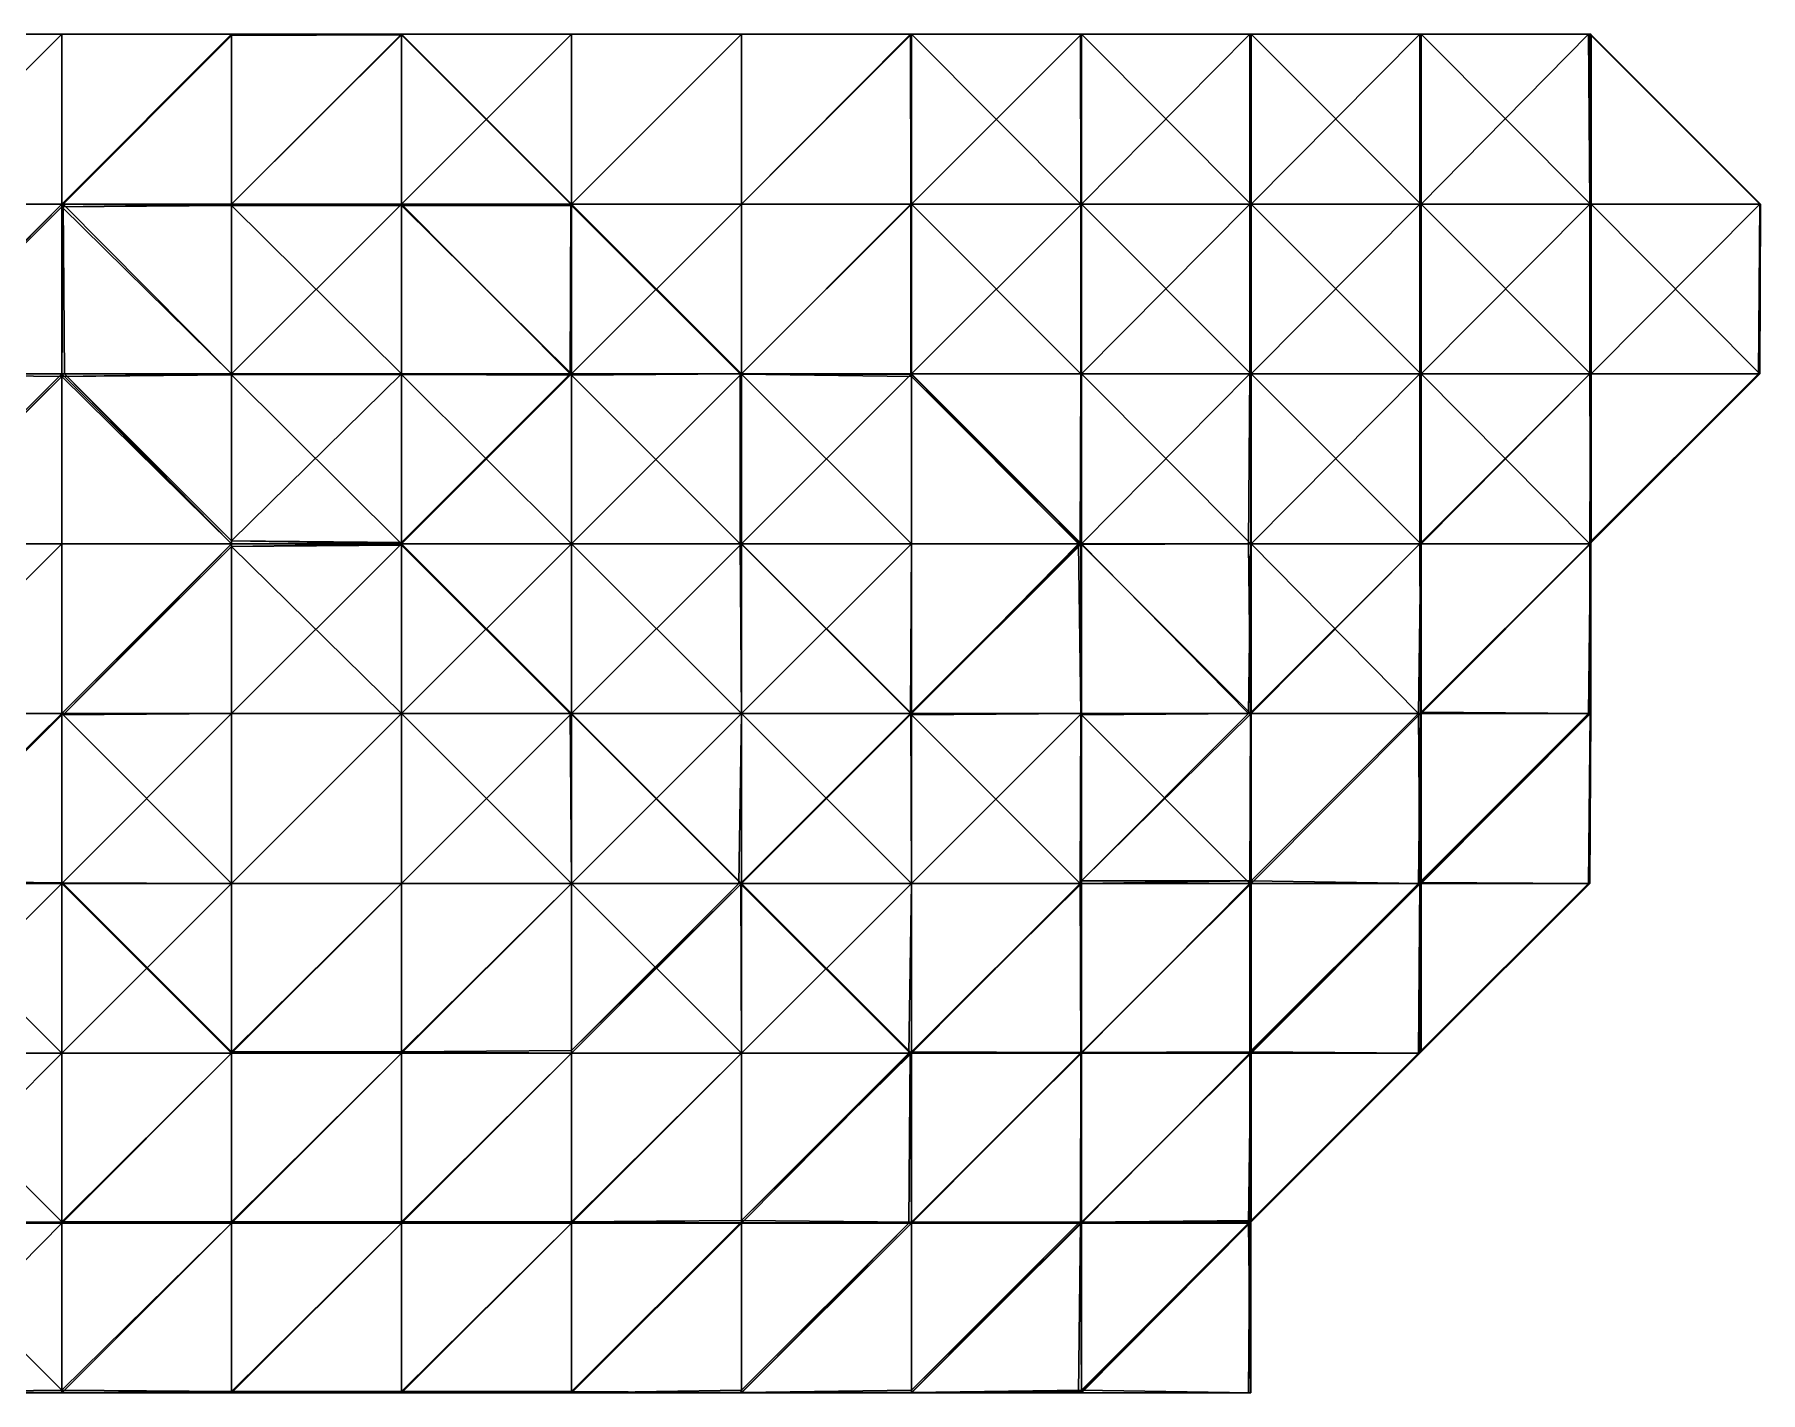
# Model space of a CAD drawing. Header units: metres. Extents: x 34 to 66, y 28 to 66.
# Drawn here: x 45.68 to 65.99, y 36.01 to 52 of the extents above; entities that cross this region are included whole.
import ezdxf

# ---------------------------------------------------------------- set-up
doc = ezdxf.new("R2010")
doc.units = ezdxf.units.M

msp = doc.modelspace()

# ---------------------------------------------------------------- linework, layer by layer
at = {"layer": 'vol.nrrd', "color": 0, "linetype": 'CONTINUOUS'}
for points in [[(46, 50, 34.007874), (46, 52, 34.007874), (44, 50, 34.015873)], [(46, 52, 34.007874), (44, 52, 34.032257), (44, 50, 34.015873)], [(46, 50, 63.99608), (44, 50, 63.994766), (46, 52, 63.99608)], [(46, 52, 63.99608), (44, 50, 63.994766), (44, 52, 63.99371)], [(48, 50, 34.005234), (48, 52, 34.007874), (46, 50, 34.007874)], [(48, 52, 34.007874), (46, 52, 34.007874), (46, 50, 34.007874)], [(48, 51.984127, 64), (46, 50, 63.99608), (48, 52, 63.99608)], [(48, 52, 63.99608), (46, 50, 63.99608), (46, 52, 63.99608)], [(50, 50, 34.00392), (50, 52, 34.007874), (48, 50, 34.005234)], [(50, 52, 34.007874), (48, 52, 34.007874), (48, 50, 34.005234)], [(48, 52, 63.99608), (50, 52, 63.99608), (50, 51.992126, 64)], [(48, 51.984127, 64), (48, 52, 63.99608), (50, 51.992126, 64)], [(52, 50, 34.007874), (52, 52, 34.007874), (50, 50, 34.00392)], [(52, 52, 34.007874), (50, 52, 34.007874), (50, 50, 34.00392)], [(51.992126, 50, 64), (50, 51.992126, 64), (50, 52, 63.99608)], [(51.992126, 50, 64), (50, 52, 63.99608), (52, 50, 63.99608)], [(52, 50, 63.99608), (50, 52, 63.99608), (52, 52, 63.99608)], [(54, 50, 34.007874), (54, 52, 34.010525), (52, 50, 34.007874)], [(54, 52, 34.010525), (52, 52, 34.007874), (52, 50, 34.007874)], [(54, 50, 63.99608), (52, 50, 63.99608), (54, 52, 63.995514)], [(54, 52, 63.995514), (52, 50, 63.99608), (52, 52, 63.99608)], [(55.989475, 52, 36), (54, 50, 34.007874), (55.992126, 50, 36)], [(54, 52, 34.010525), (54, 50, 34.007874), (55.989475, 52, 36)], [(56, 50, 63.992126), (54, 50, 63.99608), (56, 52, 63.989475)], [(56, 52, 63.989475), (54, 50, 63.99608), (54, 52, 63.995514)], [(56, 50, 36.00392), (56, 52, 36.004486), (55.989475, 52, 36)], [(55.992126, 50, 36), (56, 50, 36.00392), (55.989475, 52, 36)], [(58, 50, 36.015873), (58, 52, 36.015873), (56, 50, 36.00392)], [(58, 52, 36.015873), (56, 52, 36.004486), (56, 50, 36.00392)], [(57.992126, 50, 62), (56, 52, 63.989475), (57.989475, 52, 62)], [(56, 50, 63.992126), (56, 52, 63.989475), (57.992126, 50, 62)], [(57.989475, 52, 62), (58, 52, 61.994766), (57.992126, 50, 62)], [(58, 52, 61.994766), (58, 50, 61.994766), (57.992126, 50, 62)], [(59.984127, 52, 38), (58, 50, 36.015873), (59.984127, 50, 38)], [(58, 52, 36.015873), (58, 50, 36.015873), (59.984127, 52, 38)], [(59.994766, 50, 60), (58, 52, 61.994766), (59.994766, 52, 60)], [(58, 50, 61.994766), (58, 52, 61.994766), (59.994766, 50, 60)], [(60, 50, 38.015873), (60, 52, 38.015873), (59.984127, 52, 38)], [(59.984127, 50, 38), (60, 50, 38.015873), (59.984127, 52, 38)], [(60, 52, 59.994766), (60, 50, 59.994766), (59.994766, 50, 60)], [(59.994766, 52, 60), (60, 52, 59.994766), (59.994766, 50, 60)], [(61.984127, 52, 40), (60, 50, 38.015873), (61.984127, 50, 40)], [(60, 52, 38.015873), (60, 50, 38.015873), (61.984127, 52, 40)], [(61.994766, 50, 58), (60, 52, 59.994766), (61.994766, 52, 58)], [(60, 50, 59.994766), (60, 52, 59.994766), (61.994766, 50, 58)], [(62, 50, 40.015873), (62, 52, 40.032257), (61.984127, 52, 40)], [(61.984127, 50, 40), (62, 50, 40.015873), (61.984127, 52, 40)], [(62, 52, 57.989475), (62, 50, 57.992126), (61.994766, 50, 58)], [(61.994766, 52, 58), (62, 52, 57.989475), (61.994766, 50, 58)], [(63.967743, 52, 42), (62, 50, 40.015873), (63.984127, 50, 42)], [(62, 52, 40.032257), (62, 50, 40.015873), (63.967743, 52, 42)], [(63.992126, 50, 56), (62, 52, 57.989475), (63.989475, 52, 56)], [(62, 50, 57.992126), (62, 52, 57.989475), (63.992126, 50, 56)], [(63.984127, 50, 42), (63.994766, 50, 44), (63.967743, 52, 42)], [(63.994766, 50, 44), (63.99371, 52, 44), (63.967743, 52, 42)], [(63.992126, 50, 56), (63.989475, 52, 56), (63.995514, 52, 54)], [(63.99608, 50, 54), (63.992126, 50, 56), (63.995514, 52, 54)], [(63.994766, 50, 44), (63.99608, 50, 46), (63.99371, 52, 44)], [(63.99608, 50, 46), (63.99608, 52, 46), (63.99371, 52, 44)], [(63.99608, 50, 54), (63.995514, 52, 54), (63.99608, 52, 52)], [(64, 50, 46.015873), (64, 51.984127, 48), (63.99608, 52, 48)], [(64, 50, 46.015873), (63.99608, 52, 48), (63.99608, 50, 46)], [(63.99608, 50, 46), (63.99608, 52, 48), (63.99608, 52, 46)], [(64, 51.984127, 48), (64, 51.992126, 50), (63.99608, 52, 50)], [(63.99608, 52, 48), (64, 51.984127, 48), (63.99608, 52, 50)], [(64, 51.992126, 50), (63.99608, 50, 52), (63.99608, 52, 50)], [(63.99608, 52, 50), (63.99608, 50, 52), (63.99608, 52, 52)], [(63.99608, 50, 52), (63.99608, 50, 54), (63.99608, 52, 52)], [(48, 51.984127, 64), (46.015873, 50, 64), (46, 50, 63.99608)], [(46.015873, 50, 64), (48, 51.984127, 64), (48, 50, 65.98412)], [(50, 51.992126, 64), (48, 50, 65.98412), (48, 51.984127, 64)], [(50, 50, 65.99213), (48, 50, 65.98412), (50, 51.992126, 64)], [(51.992126, 50, 64), (50, 50, 65.99213), (50, 51.992126, 64)], [(64, 51.992126, 50), (64, 50, 51.992126), (63.99608, 50, 52)], [(64, 51.992126, 50), (64, 51.984127, 48), (65.99213, 50, 50)], [(65.99213, 50, 50), (64, 50, 51.992126), (64, 51.992126, 50)], [(65.98412, 50, 48), (64, 51.984127, 48), (64, 50, 46.015873)], [(65.99213, 50, 50), (64, 51.984127, 48), (65.98412, 50, 48)], [(44.032257, 48, 34), (46, 50, 34.007874), (44, 48, 34.015873)], [(44, 48, 34.015873), (46, 50, 34.007874), (44, 50, 34.015873)], [(46, 48, 63.99608), (44, 48, 63.994766), (46, 50, 63.99608)], [(46, 50, 63.99608), (44, 48, 63.994766), (44, 50, 63.994766)], [(44.032257, 48, 34), (46, 49.967743, 34), (46, 50, 34.007874)], [(46, 48, 32.032257), (46, 49.967743, 34), (44.032257, 48, 34)], [(46, 49.967743, 34), (48, 49.984127, 34), (48, 50, 34.005234)], [(46, 50, 34.007874), (46, 49.967743, 34), (48, 50, 34.005234)], [(46.015873, 50, 64), (46.032257, 48, 64), (46, 48, 63.99608)], [(46, 50, 63.99608), (46.015873, 50, 64), (46, 48, 63.99608)], [(48, 49.984127, 34), (46, 49.967743, 34), (48, 48, 32.015873)], [(48, 48, 32.015873), (46, 49.967743, 34), (46, 48, 32.032257)], [(48, 48, 65.96774), (46.015873, 50, 64), (48, 50, 65.98412)], [(46.032257, 48, 64), (46.015873, 50, 64), (48, 48, 65.96774)], [(48, 49.984127, 34), (50, 49.984127, 34), (50, 50, 34.00392)], [(48, 50, 34.005234), (48, 49.984127, 34), (50, 50, 34.00392)], [(50, 48, 65.98412), (48, 48, 65.96774), (50, 50, 65.99213)], [(50, 50, 65.99213), (48, 48, 65.96774), (48, 50, 65.98412)], [(50, 48, 32.015873), (48, 49.984127, 34), (48, 48, 32.015873)], [(50, 49.984127, 34), (48, 49.984127, 34), (50, 48, 32.015873)], [(50, 49.984127, 34), (52, 49.984127, 34), (52, 50, 34.007874)], [(50, 50, 34.00392), (50, 49.984127, 34), (52, 50, 34.007874)], [(51.984127, 48, 64), (50, 50, 65.99213), (51.992126, 50, 64)], [(50, 48, 65.98412), (50, 50, 65.99213), (51.984127, 48, 64)], [(52, 48, 32.015873), (50, 49.984127, 34), (50, 48, 32.015873)], [(52, 49.984127, 34), (50, 49.984127, 34), (52, 48, 32.015873)], [(52, 50, 63.99608), (52, 48, 63.99608), (51.984127, 48, 64)], [(51.992126, 50, 64), (52, 50, 63.99608), (51.984127, 48, 64)], [(52, 49.984127, 34), (54, 48, 34.00629), (52, 50, 34.007874)], [(52, 50, 34.007874), (54, 48, 34.00629), (54, 50, 34.007874)], [(54, 48, 63.99608), (52, 48, 63.99608), (54, 50, 63.99608)], [(54, 50, 63.99608), (52, 48, 63.99608), (52, 50, 63.99608)], [(53.984127, 48, 34), (52, 49.984127, 34), (52, 48, 32.015873)], [(52, 49.984127, 34), (53.984127, 48, 34), (54, 48, 34.00629)], [(55.992126, 50, 36), (54, 48, 34.00629), (55.99371, 48, 36)], [(54, 50, 34.007874), (54, 48, 34.00629), (55.992126, 50, 36)], [(56, 48, 63.992126), (54, 48, 63.99608), (56, 50, 63.992126)], [(56, 50, 63.992126), (54, 48, 63.99608), (54, 50, 63.99608)], [(56, 48, 36.00392), (56, 50, 36.00392), (55.992126, 50, 36)], [(55.99371, 48, 36), (56, 48, 36.00392), (55.992126, 50, 36)], [(58, 48, 36.015873), (58, 50, 36.015873), (56, 48, 36.00392)], [(58, 50, 36.015873), (56, 50, 36.00392), (56, 48, 36.00392)], [(57.992126, 48, 62), (56, 50, 63.992126), (57.992126, 50, 62)], [(56, 48, 63.992126), (56, 50, 63.992126), (57.992126, 48, 62)], [(58, 50, 61.994766), (58, 48, 61.994766), (57.992126, 48, 62)], [(57.992126, 50, 62), (58, 50, 61.994766), (57.992126, 48, 62)], [(59.984127, 50, 38), (58, 48, 36.015873), (59.984127, 48, 38)], [(58, 50, 36.015873), (58, 48, 36.015873), (59.984127, 50, 38)], [(59.994766, 48, 60), (58, 50, 61.994766), (59.994766, 50, 60)], [(58, 48, 61.994766), (58, 50, 61.994766), (59.994766, 48, 60)], [(60, 48, 38.015873), (60, 50, 38.015873), (59.984127, 50, 38)], [(59.984127, 48, 38), (60, 48, 38.015873), (59.984127, 50, 38)], [(60, 50, 59.994766), (60, 48, 59.994766), (59.994766, 48, 60)], [(59.994766, 50, 60), (60, 50, 59.994766), (59.994766, 48, 60)], [(61.984127, 50, 40), (60, 48, 38.015873), (61.984127, 48, 40)], [(60, 50, 38.015873), (60, 48, 38.015873), (61.984127, 50, 40)], [(61.994766, 48, 58), (60, 50, 59.994766), (61.994766, 50, 58)], [(60, 48, 59.994766), (60, 50, 59.994766), (61.994766, 48, 58)], [(62, 48, 40.015873), (62, 50, 40.015873), (61.984127, 50, 40)], [(61.984127, 48, 40), (62, 48, 40.015873), (61.984127, 50, 40)], [(62, 50, 57.992126), (62, 48, 57.992126), (61.994766, 48, 58)], [(61.994766, 50, 58), (62, 50, 57.992126), (61.994766, 48, 58)], [(63.984127, 50, 42), (62, 48, 40.015873), (63.984127, 48, 42)], [(62, 50, 40.015873), (62, 48, 40.015873), (63.984127, 50, 42)], [(63.992126, 48, 56), (62, 50, 57.992126), (63.992126, 50, 56)], [(62, 48, 57.992126), (62, 50, 57.992126), (63.992126, 48, 56)], [(63.984127, 48, 42), (63.994766, 48, 44), (63.984127, 50, 42)], [(63.994766, 48, 44), (63.994766, 50, 44), (63.984127, 50, 42)], [(63.99608, 48, 54), (63.992126, 48, 56), (63.99608, 50, 54)], [(63.992126, 48, 56), (63.992126, 50, 56), (63.99608, 50, 54)], [(63.994766, 48, 44), (63.99608, 48, 46), (63.994766, 50, 44)], [(63.99608, 48, 46), (63.99608, 50, 46), (63.994766, 50, 44)], [(64, 48, 46.032257), (64, 50, 46.015873), (63.99608, 50, 46)], [(63.99608, 48, 46), (64, 48, 46.032257), (63.99608, 50, 46)], [(64, 50, 51.992126), (64, 48, 51.984127), (63.99608, 48, 52)], [(63.99608, 50, 52), (64, 50, 51.992126), (63.99608, 48, 52)], [(63.99608, 48, 52), (63.99608, 48, 54), (63.99608, 50, 52)], [(63.99608, 48, 54), (63.99608, 50, 54), (63.99608, 50, 52)], [(65.98412, 50, 48), (64, 48, 46.032257), (65.96774, 48, 48)], [(64, 50, 46.015873), (64, 48, 46.032257), (65.98412, 50, 48)], [(65.98412, 48, 50), (64, 50, 51.992126), (65.99213, 50, 50)], [(64, 48, 51.984127), (64, 50, 51.992126), (65.98412, 48, 50)], [(65.96774, 48, 48), (65.98412, 48, 50), (65.98412, 50, 48)], [(65.98412, 48, 50), (65.99213, 50, 50), (65.98412, 50, 48)], [(46, 48, 32.032257), (44.032257, 48, 34), (44, 47.992126, 34)], [(46, 47.967743, 32), (46, 48, 32.032257), (44, 47.992126, 34)], [(46, 46, 63.995514), (44, 46, 63.992126), (46, 48, 63.99608)], [(46, 48, 63.99608), (44, 46, 63.992126), (44, 48, 63.994766)], [(46, 47.967743, 32), (44, 47.992126, 34), (44, 46, 32.007874)], [(46, 47.967743, 32), (44, 46, 32.007874), (44.032257, 46, 32)], [(46, 46, 30.032259), (46, 47.967743, 32), (44.032257, 46, 32)], [(46, 47.967743, 32), (48, 47.989475, 32), (48, 48, 32.015873)], [(46, 48, 32.032257), (46, 47.967743, 32), (48, 48, 32.015873)], [(46.032257, 48, 64), (48, 46, 63.99608), (46, 48, 63.99608)], [(46, 48, 63.99608), (48, 46, 63.99608), (46, 46, 63.995514)], [(48, 47.989475, 32), (46, 47.967743, 32), (48, 46, 30.010527)], [(48, 46, 30.010527), (46, 47.967743, 32), (46, 46, 30.032259)], [(46.032257, 48, 64), (48, 46.032257, 64), (48, 46, 63.99608)], [(48, 46.032257, 64), (46.032257, 48, 64), (48, 48, 65.96774)], [(48, 47.989475, 32), (50, 47.992126, 32), (50, 48, 32.015873)], [(48, 48, 32.015873), (48, 47.989475, 32), (50, 48, 32.015873)], [(48, 46.032257, 64), (50, 48, 65.98412), (50, 46.015873, 64)], [(48, 48, 65.96774), (50, 48, 65.98412), (48, 46.032257, 64)], [(50, 47.992126, 32), (48, 47.989475, 32), (50, 46, 30.007874)], [(50, 46, 30.007874), (48, 47.989475, 32), (48, 46, 30.010527)], [(50, 47.992126, 32), (52, 47.984127, 32), (52, 48, 32.015873)], [(50, 48, 32.015873), (50, 47.992126, 32), (52, 48, 32.015873)], [(50, 46.015873, 64), (51.984127, 48, 64), (52, 48, 63.99608)], [(50, 46.015873, 64), (52, 48, 63.99608), (50, 46, 63.99608)], [(50, 46, 63.99608), (52, 48, 63.99608), (52, 46, 63.99608)], [(50, 46.015873, 64), (50, 48, 65.98412), (51.984127, 48, 64)], [(52, 46, 30.015873), (50, 47.992126, 32), (50, 46, 30.007874)], [(52, 47.984127, 32), (50, 47.992126, 32), (52, 46, 30.015873)], [(52, 47.984127, 32), (53.984127, 48, 34), (52, 48, 32.015873)], [(53.984127, 46, 32), (53.984127, 48, 34), (52, 47.984127, 32)], [(54, 46, 63.99371), (52, 46, 63.99608), (54, 48, 63.99608)], [(54, 48, 63.99608), (52, 46, 63.99608), (52, 48, 63.99608)], [(53.984127, 46, 32), (52, 47.984127, 32), (52, 46, 30.015873)], [(53.984127, 46, 32), (54, 47.994766, 34), (53.984127, 48, 34)], [(54, 47.994766, 34), (54, 48, 34.00629), (53.984127, 48, 34)], [(53.984127, 46, 32), (54, 46, 32.005234), (54, 47.994766, 34)], [(55.99371, 48, 36), (54, 48, 34.00629), (54, 47.994766, 34)], [(55.99371, 48, 36), (54, 47.994766, 34), (56, 47.992126, 36)], [(56, 46, 63.984127), (54, 46, 63.99371), (56, 48, 63.992126)], [(56, 48, 63.992126), (54, 46, 63.99371), (54, 48, 63.99608)], [(56, 46, 32.032257), (54, 47.994766, 34), (54, 46, 32.005234)], [(56, 47.967743, 34), (54, 47.994766, 34), (56, 46, 32.032257)], [(56, 47.992126, 36), (54, 47.994766, 34), (56, 47.967743, 34)], [(56, 47.992126, 36), (56, 48, 36.00392), (55.99371, 48, 36)], [(56, 47.992126, 36), (58, 46, 36.032257), (56, 48, 36.00392)], [(56, 48, 36.00392), (58, 46, 36.032257), (58, 48, 36.015873)], [(57.984127, 46, 62), (56, 48, 63.992126), (57.992126, 48, 62)], [(56, 46, 63.984127), (56, 48, 63.992126), (57.984127, 46, 62)], [(56, 47.992126, 36), (56, 47.967743, 34), (57.992126, 46, 36)], [(56, 47.992126, 36), (57.992126, 46, 36), (58, 46, 36.032257)], [(57.967743, 46, 34), (56, 47.967743, 34), (56, 46, 32.032257)], [(57.992126, 46, 36), (56, 47.967743, 34), (57.967743, 46, 34)], [(58, 48, 61.994766), (58, 46, 61.99371), (57.984127, 46, 62)], [(57.992126, 48, 62), (58, 48, 61.994766), (57.984127, 46, 62)], [(59.984127, 48, 38), (58, 46, 36.032257), (59.967743, 46, 38)], [(58, 48, 36.015873), (58, 46, 36.032257), (59.984127, 48, 38)], [(59.99371, 46, 60), (58, 48, 61.994766), (59.994766, 48, 60)], [(58, 46, 61.99371), (58, 48, 61.994766), (59.99371, 46, 60)], [(59.967743, 46, 38), (60, 46, 38.015873), (59.984127, 48, 38)], [(60, 46, 38.015873), (60, 48, 38.015873), (59.984127, 48, 38)], [(60, 48, 59.994766), (60, 46, 59.99371), (59.99371, 46, 60)], [(59.994766, 48, 60), (60, 48, 59.994766), (59.99371, 46, 60)], [(61.984127, 48, 40), (60, 46, 38.015873), (61.984127, 46, 40)], [(60, 48, 38.015873), (60, 46, 38.015873), (61.984127, 48, 40)], [(61.99371, 46, 58), (60, 48, 59.994766), (61.994766, 48, 58)], [(60, 46, 59.99371), (60, 48, 59.994766), (61.99371, 46, 58)], [(62, 46.015873, 42), (62, 48, 40.015873), (61.984127, 48, 40)], [(62, 46.015873, 42), (61.984127, 48, 40), (61.995514, 46, 42)], [(61.995514, 46, 42), (61.984127, 48, 40), (61.984127, 46, 40)], [(62, 48, 57.992126), (62, 46, 57.984127), (61.99371, 46, 58)], [(61.994766, 48, 58), (62, 48, 57.992126), (61.99371, 46, 58)], [(62, 46.015873, 42), (63.984127, 48, 42), (62, 48, 40.015873)], [(62, 46, 42.007874), (63.984127, 48, 42), (62, 46.015873, 42)], [(62, 46, 42.007874), (63.992126, 46, 44), (63.984127, 48, 42)], [(63.984127, 46, 56), (62, 48, 57.992126), (63.992126, 48, 56)], [(62, 46, 57.984127), (62, 48, 57.992126), (63.984127, 46, 56)], [(63.992126, 46, 44), (63.994766, 48, 44), (63.984127, 48, 42)], [(63.99371, 46, 54), (63.984127, 46, 56), (63.99608, 48, 54)], [(63.984127, 46, 56), (63.992126, 48, 56), (63.99608, 48, 54)], [(63.992126, 46, 44), (63.995514, 46, 46), (63.994766, 48, 44)], [(63.99608, 46, 52), (63.99371, 46, 54), (63.99608, 48, 52)], [(63.99371, 46, 54), (63.99608, 48, 54), (63.99608, 48, 52)], [(63.995514, 46, 46), (63.99608, 48, 46), (63.994766, 48, 44)], [(63.99608, 46, 48), (63.99608, 48, 46), (63.995514, 46, 46)], [(64, 46.032257, 48), (64, 48, 46.032257), (63.99608, 48, 46)], [(64, 46.032257, 48), (63.99608, 48, 46), (63.99608, 46, 48)], [(64, 48, 51.984127), (64, 46.015873, 50), (63.99608, 46, 50)], [(64, 48, 51.984127), (63.99608, 46, 50), (63.99608, 48, 52)], [(63.99608, 48, 52), (63.99608, 46, 50), (63.99608, 46, 52)], [(64, 46.032257, 48), (65.96774, 48, 48), (64, 48, 46.032257)], [(64, 46.015873, 50), (65.96774, 48, 48), (64, 46.032257, 48)], [(65.98412, 48, 50), (65.96774, 48, 48), (64, 46.015873, 50)], [(64, 46.015873, 50), (64, 48, 51.984127), (65.98412, 48, 50)], [(44, 45.984127, 32), (46, 46, 30.032259), (44.032257, 46, 32)], [(44, 45.984127, 32), (44, 44, 30.015873), (46, 46, 30.032259)], [(44, 44, 30.015873), (46, 44, 30.004484), (46, 46, 30.032259)], [(46, 44, 63.992126), (44, 44, 63.967743), (46, 46, 63.995514)], [(46, 46, 63.995514), (44, 44, 63.967743), (44, 46, 63.992126)], [(46.032257, 44, 30), (48, 46, 30.010527), (46, 44, 30.004484)], [(46, 44, 30.004484), (48, 46, 30.010527), (46, 46, 30.032259)], [(48, 44, 63.994766), (46, 44, 63.992126), (48, 46, 63.99608)], [(48, 46, 63.99608), (46, 44, 63.992126), (46, 46, 63.995514)], [(46.032257, 44, 30), (48, 45.967743, 30), (48, 46, 30.010527)], [(48, 44, 28.032259), (48, 45.967743, 30), (46.032257, 44, 30)], [(50, 46, 63.99608), (48, 46, 63.99608), (48, 46.032257, 64)], [(50, 46.015873, 64), (50, 46, 63.99608), (48, 46.032257, 64)], [(48, 45.967743, 30), (50, 45.984127, 30), (50, 46, 30.007874)], [(48, 46, 30.010527), (48, 45.967743, 30), (50, 46, 30.007874)], [(50, 44, 63.994766), (48, 44, 63.994766), (50, 46, 63.99608)], [(50, 46, 63.99608), (48, 44, 63.994766), (48, 46, 63.99608)], [(50, 45.984127, 30), (48, 45.967743, 30), (50, 44, 28.015873)], [(50, 44, 28.015873), (48, 45.967743, 30), (48, 44, 28.032259)], [(50, 45.984127, 30), (52, 44, 30.003922), (50, 46, 30.007874)], [(50, 46, 30.007874), (52, 44, 30.003922), (52, 46, 30.015873)], [(52, 44, 63.99371), (50, 44, 63.994766), (52, 46, 63.99608)], [(52, 46, 63.99608), (50, 44, 63.994766), (50, 46, 63.99608)], [(51.984127, 44, 30), (50, 45.984127, 30), (50, 44, 28.015873)], [(50, 45.984127, 30), (51.984127, 44, 30), (52, 44, 30.003922)], [(53.984127, 46, 32), (52, 46, 30.015873), (54, 44, 30.006289)], [(52, 46, 30.015873), (52, 44, 30.003922), (54, 44, 30.006289)], [(54, 44, 63.989475), (52, 44, 63.99371), (54, 46, 63.99371)], [(54, 46, 63.99371), (52, 44, 63.99371), (52, 46, 63.99608)], [(53.984127, 46, 32), (54, 44, 30.006289), (54, 45.99371, 32)], [(54, 45.99371, 32), (54, 46, 32.005234), (53.984127, 46, 32)], [(54, 45.99371, 32), (56, 44, 32.005234), (54, 46, 32.005234)], [(54, 46, 32.005234), (56, 44, 32.005234), (56, 46, 32.032257)], [(55.989475, 44, 62), (54, 44, 63.989475), (56, 46, 63.984127)], [(54, 44, 63.989475), (54, 46, 63.99371), (56, 46, 63.984127)], [(55.99371, 44, 32), (54, 45.99371, 32), (54, 44, 30.006289)], [(54, 45.99371, 32), (55.99371, 44, 32), (56, 44, 32.005234)], [(55.989475, 44, 62), (56, 46, 63.984127), (56, 44.015873, 62)], [(57.967743, 46, 34), (56, 44, 32.005234), (57.994766, 44, 34)], [(56, 46, 32.032257), (56, 44, 32.005234), (57.967743, 46, 34)], [(56, 44.015873, 62), (57.984127, 46, 62), (58, 46, 61.99371)], [(56, 44.015873, 62), (58, 46, 61.99371), (56, 44, 61.995514)], [(56, 44, 61.995514), (58, 46, 61.99371), (58, 44, 61.967743)], [(56, 44.015873, 62), (56, 46, 63.984127), (57.984127, 46, 62)], [(57.994766, 44, 34), (57.992126, 46, 36), (57.967743, 46, 34)], [(58, 44, 34.010525), (58, 45.989475, 36), (57.992126, 46, 36)], [(58, 44, 34.010525), (57.992126, 46, 36), (57.994766, 44, 34)], [(58, 45.989475, 36), (58, 46, 36.032257), (57.992126, 46, 36)], [(58, 45.989475, 36), (59.967743, 46, 38), (58, 46, 36.032257)], [(58, 45.989475, 36), (59.989475, 44, 36), (59.967743, 46, 38)], [(59.967743, 44, 60), (58, 46, 61.99371), (59.99371, 46, 60)], [(58, 44, 61.967743), (58, 46, 61.99371), (59.967743, 44, 60)], [(59.989475, 44, 36), (58, 45.989475, 36), (58, 44, 34.010525)], [(59.989475, 44, 36), (59.99371, 44, 38), (59.967743, 46, 38)], [(60, 44.015873, 40), (60, 46, 38.015873), (59.967743, 46, 38)], [(60, 44.015873, 40), (59.967743, 46, 38), (59.995514, 44, 40)], [(59.995514, 44, 40), (59.967743, 46, 38), (59.99371, 44, 38)], [(60, 46, 59.99371), (60, 44, 59.967743), (59.967743, 44, 60)], [(59.99371, 46, 60), (60, 46, 59.99371), (59.967743, 44, 60)], [(60, 44.015873, 40), (61.984127, 46, 40), (60, 46, 38.015873)], [(60, 44, 40.007874), (61.984127, 46, 40), (60, 44.015873, 40)], [(60, 44, 40.007874), (61.992126, 44, 42), (61.984127, 46, 40)], [(61.967743, 44, 58), (60, 46, 59.99371), (61.99371, 46, 58)], [(60, 44, 59.967743), (60, 46, 59.99371), (61.967743, 44, 58)], [(61.99371, 46, 58), (61.995514, 44, 56), (61.967743, 44, 58)], [(61.992126, 44, 42), (61.995514, 46, 42), (61.984127, 46, 40)], [(61.992126, 44, 42), (62, 44, 42.032257), (61.995514, 46, 42)], [(62, 46, 57.984127), (61.995514, 44, 56), (61.99371, 46, 58)], [(61.995514, 46, 42), (62, 46, 42.007874), (62, 46.015873, 42)], [(62, 44, 42.032257), (62, 46, 42.007874), (61.995514, 46, 42)], [(62, 46, 57.984127), (62, 44.015873, 56), (61.995514, 44, 56)], [(63.992126, 46, 44), (62, 44, 42.032257), (63.967743, 44, 44)], [(62, 46, 42.007874), (62, 44, 42.032257), (63.992126, 46, 44)], [(62, 44.015873, 56), (63.984127, 46, 56), (63.989475, 44, 54)], [(62, 44.015873, 56), (62, 46, 57.984127), (63.984127, 46, 56)], [(63.967743, 44, 44), (63.992126, 44, 46), (63.992126, 46, 44)], [(63.984127, 46, 56), (63.99371, 46, 54), (63.989475, 44, 54)], [(63.99371, 44, 52), (63.989475, 44, 54), (63.99608, 46, 52)], [(63.989475, 44, 54), (63.99371, 46, 54), (63.99608, 46, 52)], [(63.992126, 44, 46), (63.995514, 46, 46), (63.992126, 46, 44)], [(63.992126, 44, 46), (63.994766, 44, 48), (63.995514, 46, 46)], [(63.994766, 44, 50), (63.99371, 44, 52), (63.99608, 46, 50)], [(63.99371, 44, 52), (63.99608, 46, 52), (63.99608, 46, 50)], [(63.994766, 44, 48), (63.99608, 46, 48), (63.995514, 46, 46)], [(63.994766, 44, 48), (63.994766, 44, 50), (63.99608, 46, 48)], [(63.994766, 44, 50), (63.99608, 46, 50), (63.99608, 46, 48)], [(64, 46.032257, 48), (63.99608, 46, 48), (64, 46.015873, 50)], [(63.99608, 46, 48), (63.99608, 46, 50), (64, 46.015873, 50)], [(44.015873, 42, 30), (46, 44, 30.004484), (44, 42, 30.005236)], [(44, 42, 30.005236), (46, 44, 30.004484), (44, 44, 30.015873)], [(44, 42.032257, 62), (46, 44, 63.992126), (46, 42.007874, 62)], [(44, 44, 63.967743), (46, 44, 63.992126), (44, 42.032257, 62)], [(44.015873, 42, 30), (46, 43.984127, 30), (46, 44, 30.004484)], [(46, 42, 28.015873), (46, 43.984127, 30), (44.015873, 42, 30)], [(46, 43.984127, 30), (48, 44, 28.032259), (46.032257, 44, 30)], [(46, 43.984127, 30), (46, 42, 28.015873), (48, 44, 28.032259)], [(46, 42, 28.015873), (48, 42, 28.007874), (48, 44, 28.032259)], [(46, 43.984127, 30), (46.032257, 44, 30), (46, 44, 30.004484)], [(46, 42.007874, 62), (46, 44, 63.992126), (48, 42, 63.984127)], [(46, 44, 63.992126), (48, 44, 63.994766), (48, 42, 63.984127)], [(50, 42, 28.007874), (50, 44, 28.015873), (48, 42, 28.007874)], [(50, 44, 28.015873), (48, 44, 28.032259), (48, 42, 28.007874)], [(50, 42, 63.984127), (48, 42, 63.984127), (50, 44, 63.994766)], [(50, 44, 63.994766), (48, 42, 63.984127), (48, 44, 63.994766)], [(51.984127, 44, 30), (50, 44, 28.015873), (52, 42, 28.007874)], [(50, 44, 28.015873), (50, 42, 28.007874), (52, 42, 28.007874)], [(52, 42, 63.967743), (50, 42, 63.984127), (52, 44, 63.99371)], [(52, 44, 63.99371), (50, 42, 63.984127), (50, 44, 63.994766)], [(51.984127, 44, 30), (52, 42, 28.007874), (52, 43.992126, 30)], [(52, 43.992126, 30), (52, 44, 30.003922), (51.984127, 44, 30)], [(52, 43.992126, 30), (54, 42, 30.003922), (52, 44, 30.003922)], [(52, 44, 30.003922), (54, 42, 30.003922), (54, 44, 30.006289)], [(53.967743, 42, 62), (52, 42, 63.967743), (54, 44, 63.989475)], [(52, 42, 63.967743), (52, 44, 63.99371), (54, 44, 63.989475)], [(53.992126, 42, 30), (52, 43.992126, 30), (52, 42, 28.007874)], [(52, 43.992126, 30), (53.992126, 42, 30), (54, 42, 30.003922)], [(53.967743, 42, 62), (54, 44, 63.989475), (54, 42.010525, 62)], [(55.99371, 44, 32), (54, 44, 30.006289), (56, 42, 30.015873)], [(54, 44, 30.006289), (54, 42, 30.003922), (56, 42, 30.015873)], [(54, 42.010525, 62), (55.989475, 44, 62), (56, 44, 61.995514)], [(54, 42.010525, 62), (56, 44, 61.995514), (54, 42, 61.994766)], [(54, 42, 61.994766), (56, 44, 61.995514), (56, 42, 61.984127)], [(54, 42.010525, 62), (54, 44, 63.989475), (55.989475, 44, 62)], [(56, 44, 61.995514), (55.989475, 44, 62), (56, 44.015873, 62)], [(55.99371, 44, 32), (56, 42, 30.015873), (56, 43.984127, 32)], [(56, 43.984127, 32), (56, 44, 32.005234), (55.99371, 44, 32)], [(56, 43.984127, 32), (57.994766, 44, 34), (56, 44, 32.005234)], [(57.984127, 42, 32), (57.994766, 44, 34), (56, 43.984127, 32)], [(57.984127, 42, 60), (56, 42, 61.984127), (58, 44, 61.967743)], [(56, 42, 61.984127), (56, 44, 61.995514), (58, 44, 61.967743)], [(57.984127, 42, 32), (56, 43.984127, 32), (56, 42, 30.015873)], [(57.984127, 42, 32), (58, 43.984127, 34), (57.994766, 44, 34)], [(57.984127, 42, 60), (58, 44, 61.967743), (58, 42.032257, 60)], [(57.984127, 42, 32), (58, 42, 32.015873), (58, 43.984127, 34)], [(58, 43.984127, 34), (58, 44, 34.010525), (57.994766, 44, 34)], [(58, 43.984127, 34), (59.989475, 44, 36), (58, 44, 34.010525)], [(58, 43.984127, 34), (59.984127, 42, 34), (59.989475, 44, 36)], [(60, 44, 59.967743), (58, 42.032257, 60), (59.967743, 44, 60)], [(60, 42.032257, 58), (58, 42.032257, 60), (60, 44, 59.967743)], [(58, 42.032257, 60), (58, 44, 61.967743), (59.967743, 44, 60)], [(59.984127, 42, 34), (58, 43.984127, 34), (58, 42, 32.015873)], [(59.984127, 42, 34), (59.994766, 42, 36), (59.989475, 44, 36)], [(59.994766, 42, 36), (59.99608, 42, 38), (59.989475, 44, 36)], [(59.99608, 42, 38), (59.99371, 44, 38), (59.989475, 44, 36)], [(59.99608, 42, 38), (59.99608, 42, 40), (59.99371, 44, 38)], [(59.99608, 42, 40), (59.995514, 44, 40), (59.99371, 44, 38)], [(59.995514, 44, 40), (60, 44, 40.007874), (60, 44.015873, 40)], [(60, 42, 40.032257), (60, 44, 40.007874), (59.995514, 44, 40)], [(59.99608, 42, 40), (60, 42, 40.032257), (59.995514, 44, 40)], [(61.992126, 44, 42), (60, 42, 40.032257), (61.967743, 42, 42)], [(60, 44, 40.007874), (60, 42, 40.032257), (61.992126, 44, 42)], [(60, 42.032257, 58), (61.967743, 44, 58), (61.984127, 42, 56)], [(60, 42.032257, 58), (60, 44, 59.967743), (61.967743, 44, 58)], [(61.992126, 42, 44), (61.992126, 44, 42), (61.967743, 42, 42)], [(61.967743, 44, 58), (61.995514, 44, 56), (61.984127, 42, 56)], [(61.995514, 44, 56), (61.994766, 42, 54), (61.984127, 42, 56)], [(62, 42.032257, 44), (62, 44, 42.032257), (61.992126, 44, 42)], [(62, 42.032257, 44), (61.992126, 44, 42), (61.992126, 42, 44)], [(62, 44, 55.989475), (62, 42.010525, 54), (61.994766, 42, 54)], [(62, 44, 55.989475), (61.994766, 42, 54), (61.995514, 44, 56)], [(62, 44, 55.989475), (61.995514, 44, 56), (62, 44.015873, 56)], [(62, 44.015873, 56), (63.989475, 44, 54), (62, 44, 55.989475)], [(62, 42.032257, 44), (63.967743, 44, 44), (62, 44, 42.032257)], [(62, 42.007874, 46), (63.967743, 44, 44), (62, 42.032257, 44)], [(63.992126, 44, 46), (63.967743, 44, 44), (62, 42.007874, 46)], [(62, 42, 46.015873), (63.992126, 44, 46), (62, 42.007874, 46)], [(62, 42, 46.015873), (63.984127, 42, 48), (63.992126, 44, 46)], [(62, 42.010525, 54), (63.989475, 44, 54), (63.967743, 42, 52)], [(62, 42.010525, 54), (62, 44, 55.989475), (63.989475, 44, 54)], [(63.984127, 42, 50), (63.967743, 42, 52), (63.994766, 44, 50)], [(63.967743, 42, 52), (63.99371, 44, 52), (63.994766, 44, 50)], [(63.989475, 44, 54), (63.99371, 44, 52), (63.967743, 42, 52)], [(63.984127, 42, 48), (63.994766, 44, 48), (63.992126, 44, 46)], [(63.984127, 42, 48), (63.984127, 42, 50), (63.994766, 44, 48)], [(63.984127, 42, 50), (63.994766, 44, 50), (63.994766, 44, 48)], [(46, 42, 61.995514), (44, 42, 61.992126), (44, 42.032257, 62)], [(46, 42.007874, 62), (46, 42, 61.995514), (44, 42.032257, 62)], [(44, 40.007874, 60), (44, 42, 61.992126), (46, 40, 61.984127)], [(44, 42, 61.992126), (46, 42, 61.995514), (46, 40, 61.984127)], [(46, 42, 28.015873), (44.007874, 40, 30), (46, 40, 28.007874)], [(44.015873, 42, 30), (44.007874, 40, 30), (46, 42, 28.015873)], [(46.015873, 42, 62), (46, 42, 61.995514), (46, 42.007874, 62)], [(46, 42.007874, 62), (48, 42, 63.984127), (46.015873, 42, 62)], [(48, 40, 28.007874), (48, 42, 28.007874), (46, 40, 28.007874)], [(48, 42, 28.007874), (46, 42, 28.015873), (46, 40, 28.007874)], [(46.015873, 42, 62), (48, 40, 61.984127), (46, 42, 61.995514)], [(46, 42, 61.995514), (48, 40, 61.984127), (46, 40, 61.984127)], [(46.015873, 42, 62), (48, 40.015873, 62), (48, 40, 61.984127)], [(48, 40.015873, 62), (46.015873, 42, 62), (48, 42, 63.984127)], [(50, 40, 28.007874), (50, 42, 28.007874), (48, 40, 28.007874)], [(50, 42, 28.007874), (48, 42, 28.007874), (48, 40, 28.007874)], [(48, 40.015873, 62), (50, 42, 63.984127), (50, 40.015873, 62)], [(48, 42, 63.984127), (50, 42, 63.984127), (48, 40.015873, 62)], [(52, 40, 28.007874), (52, 42, 28.007874), (50, 40, 28.007874)], [(52, 42, 28.007874), (50, 42, 28.007874), (50, 40, 28.007874)], [(50, 40.015873, 62), (52, 42, 63.967743), (52, 40.032257, 62)], [(50, 42, 63.984127), (52, 42, 63.967743), (50, 40.015873, 62)], [(53.992126, 42, 30), (52, 42, 28.007874), (54, 40, 28.015873)], [(52, 42, 28.007874), (52, 40, 28.007874), (54, 40, 28.015873)], [(52, 40.032257, 62), (53.967743, 42, 62), (54, 42, 61.994766)], [(52, 40.032257, 62), (54, 42, 61.994766), (52, 40, 61.984127)], [(52, 40, 61.984127), (54, 42, 61.994766), (54, 40, 61.967743)], [(52, 40.032257, 62), (52, 42, 63.967743), (53.967743, 42, 62)], [(54, 42, 61.994766), (53.967743, 42, 62), (54, 42.010525, 62)], [(53.992126, 42, 30), (54, 40, 28.015873), (54, 41.984127, 30)], [(54, 41.984127, 30), (54, 42, 30.003922), (53.992126, 42, 30)], [(54, 41.984127, 30), (56, 40, 30.007874), (54, 42, 30.003922)], [(54, 42, 30.003922), (56, 40, 30.007874), (56, 42, 30.015873)], [(55.967743, 40, 60), (54, 40, 61.967743), (56, 42, 61.984127)], [(54, 40, 61.967743), (54, 42, 61.994766), (56, 42, 61.984127)], [(55.984127, 40, 30), (54, 41.984127, 30), (54, 40, 28.015873)], [(54, 41.984127, 30), (55.984127, 40, 30), (56, 40, 30.007874)], [(55.967743, 40, 60), (56, 42, 61.984127), (56, 40.015873, 60)], [(57.984127, 42, 32), (56, 40, 30.007874), (57.992126, 40, 32)], [(56, 42, 30.015873), (56, 40, 30.007874), (57.984127, 42, 32)], [(58, 42, 59.992126), (56, 40.015873, 60), (57.984127, 42, 60)], [(58, 40.007874, 58), (56, 40.015873, 60), (58, 42, 59.992126)], [(56, 40.015873, 60), (56, 42, 61.984127), (57.984127, 42, 60)], [(58, 42, 59.992126), (57.984127, 42, 60), (58, 42.032257, 60)], [(58, 40, 32.015873), (58, 42, 32.015873), (57.984127, 42, 32)], [(57.992126, 40, 32), (58, 40, 32.015873), (57.984127, 42, 32)], [(60, 42.032257, 58), (58, 42, 59.992126), (58, 42.032257, 60)], [(60, 42.032257, 58), (59.992126, 42, 58), (58, 42, 59.992126)], [(59.984127, 42, 34), (58, 40, 32.015873), (59.984127, 40, 34)], [(58, 42, 32.015873), (58, 40, 32.015873), (59.984127, 42, 34)], [(60, 42, 57.984127), (58, 40.007874, 58), (59.992126, 42, 58)], [(60, 40.015873, 56), (58, 40.007874, 58), (60, 42, 57.984127)], [(58, 40.007874, 58), (58, 42, 59.992126), (59.992126, 42, 58)], [(59.984127, 40, 34), (59.99608, 40, 36), (59.984127, 42, 34)], [(59.99608, 40, 36), (59.994766, 42, 36), (59.984127, 42, 34)], [(60, 42, 57.984127), (59.992126, 42, 58), (60, 42.032257, 58)], [(59.99608, 40, 36), (59.99608, 40, 38), (59.994766, 42, 36)], [(59.99608, 40, 38), (59.99608, 42, 38), (59.994766, 42, 36)], [(59.99608, 40, 38), (59.99608, 40, 40), (59.99608, 42, 38)], [(59.99608, 40, 40), (59.99608, 42, 40), (59.99608, 42, 38)], [(60, 40.032257, 42), (60, 42, 40.032257), (59.99608, 42, 40)], [(60, 40.032257, 42), (59.99608, 42, 40), (59.99608, 40, 42)], [(59.99608, 40, 42), (59.99608, 42, 40), (59.99608, 40, 40)], [(60, 42.032257, 58), (61.984127, 42, 56), (60, 42, 57.984127)], [(60, 40.032257, 42), (61.967743, 42, 42), (60, 42, 40.032257)], [(60, 40.007874, 44), (61.967743, 42, 42), (60, 40.032257, 42)], [(61.992126, 42, 44), (61.967743, 42, 42), (60, 40.007874, 44)], [(60, 40, 44.015873), (61.992126, 42, 44), (60, 40.007874, 44)], [(60, 40, 44.015873), (61.984127, 40, 46), (61.992126, 42, 44)], [(60, 40.015873, 56), (61.984127, 42, 56), (61.967743, 40, 54)], [(60, 40.015873, 56), (60, 42, 57.984127), (61.984127, 42, 56)], [(61.994766, 42, 54), (61.984127, 40, 52), (61.967743, 40, 54)], [(61.984127, 42, 56), (61.994766, 42, 54), (61.967743, 40, 54)], [(61.984127, 40, 46), (61.995514, 42, 46), (61.992126, 42, 44)], [(62, 40.015873, 48), (61.995514, 42, 46), (61.984127, 40, 48)], [(61.984127, 40, 48), (61.995514, 42, 46), (61.984127, 40, 46)], [(62, 42, 53.967743), (62, 40.032257, 52), (61.984127, 40, 52)], [(62, 42, 53.967743), (61.984127, 40, 52), (61.994766, 42, 54)], [(62, 42.032257, 44), (61.992126, 42, 44), (62, 42.007874, 46)], [(61.992126, 42, 44), (61.995514, 42, 46), (62, 42.007874, 46)], [(62, 42, 53.967743), (61.994766, 42, 54), (62, 42.010525, 54)], [(61.995514, 42, 46), (62, 42, 46.015873), (62, 42.007874, 46)], [(62, 40.015873, 48), (62, 42, 46.015873), (61.995514, 42, 46)], [(62, 42.010525, 54), (63.967743, 42, 52), (62, 42, 53.967743)], [(62, 40.015873, 48), (63.984127, 42, 48), (62, 42, 46.015873)], [(62, 40.015873, 50), (63.984127, 42, 48), (62, 40.015873, 48)], [(63.984127, 42, 50), (63.984127, 42, 48), (62, 40.015873, 50)], [(62, 40.032257, 52), (63.984127, 42, 50), (62, 40.015873, 50)], [(63.967743, 42, 52), (63.984127, 42, 50), (62, 40.032257, 52)], [(62, 40.032257, 52), (62, 42, 53.967743), (63.967743, 42, 52)], [(50, 40, 61.984127), (48, 40, 61.984127), (48, 40.015873, 62)], [(50, 40.015873, 62), (50, 40, 61.984127), (48, 40.015873, 62)], [(52, 40.032257, 62), (52, 40, 61.984127), (50, 40.015873, 62)], [(52, 40, 61.984127), (50, 40, 61.984127), (50, 40.015873, 62)], [(56, 40, 59.989475), (55.967743, 40, 60), (56, 40.015873, 60)], [(58, 40.007874, 58), (56, 40, 59.989475), (56, 40.015873, 60)], [(60, 40.015873, 56), (58, 40, 57.989475), (58, 40.007874, 58)], [(60, 40.015873, 56), (59.989475, 40, 56), (58, 40, 57.989475)], [(60, 40, 55.967743), (59.989475, 40, 56), (60, 40.015873, 56)], [(60, 40.032257, 42), (59.99608, 40, 42), (60, 40.007874, 44)], [(60, 40.015873, 56), (61.967743, 40, 54), (60, 40, 55.967743)], [(61.984127, 40, 50), (61.984127, 40, 52), (62, 40.032257, 52)], [(62, 40.015873, 50), (61.984127, 40, 50), (62, 40.032257, 52)], [(61.984127, 40, 48), (61.984127, 40, 50), (62, 40.015873, 50)], [(62, 40.015873, 48), (61.984127, 40, 48), (62, 40.015873, 50)], [(44, 40.007874, 60), (46, 40, 61.984127), (44.015873, 40, 60)], [(44.007874, 40, 30), (44.010525, 38, 30), (46, 40, 28.007874)], [(46, 40, 28.007874), (44.010525, 38, 30), (46, 38, 28.010527)], [(44.032257, 38, 58), (44.015873, 40, 60), (46, 38.015873, 60)], [(46, 38.015873, 60), (44.015873, 40, 60), (46, 40, 61.984127)], [(48, 38, 28.007874), (48, 40, 28.007874), (46, 38, 28.010527)], [(48, 40, 28.007874), (46, 40, 28.007874), (46, 38, 28.010527)], [(46, 38.015873, 60), (48, 40, 61.984127), (48, 38.015873, 60)], [(46, 40, 61.984127), (48, 40, 61.984127), (46, 38.015873, 60)], [(50, 38, 28.007874), (50, 40, 28.007874), (48, 38, 28.007874)], [(50, 40, 28.007874), (48, 40, 28.007874), (48, 38, 28.007874)], [(48, 38.015873, 60), (50, 40, 61.984127), (50, 38.015873, 60)], [(48, 40, 61.984127), (50, 40, 61.984127), (48, 38.015873, 60)], [(52, 38, 28.007874), (52, 40, 28.007874), (50, 38, 28.007874)], [(52, 40, 28.007874), (50, 40, 28.007874), (50, 38, 28.007874)], [(50, 38.015873, 60), (52, 40, 61.984127), (52, 38.015873, 60)], [(50, 40, 61.984127), (52, 40, 61.984127), (50, 38.015873, 60)], [(54, 38, 28.032259), (54, 40, 28.015873), (52, 38, 28.007874)], [(54, 40, 28.015873), (52, 40, 28.007874), (52, 38, 28.007874)], [(52, 38.015873, 60), (54, 40, 61.967743), (54, 38.032257, 60)], [(52, 40, 61.984127), (54, 40, 61.967743), (52, 38.015873, 60)], [(55.984127, 40, 30), (54, 38, 28.032259), (55.967743, 38, 30)], [(54, 40, 28.015873), (54, 38, 28.032259), (55.984127, 40, 30)], [(56, 40, 59.989475), (54, 38.032257, 60), (55.967743, 40, 60)], [(56, 40, 59.989475), (56, 38.010525, 58), (54, 38.032257, 60)], [(54, 38.032257, 60), (54, 40, 61.967743), (55.967743, 40, 60)], [(55.967743, 38, 30), (56, 38, 30.010527), (55.984127, 40, 30)], [(56, 38, 30.010527), (56, 40, 30.007874), (55.984127, 40, 30)], [(58, 40.007874, 58), (57.989475, 40, 58), (56, 40, 59.989475)], [(57.992126, 40, 32), (56, 38, 30.010527), (57.989475, 38, 32)], [(56, 40, 30.007874), (56, 38, 30.010527), (57.992126, 40, 32)], [(58, 40, 57.989475), (56, 38.010525, 58), (57.989475, 40, 58)], [(58, 38.010525, 56), (56, 38.010525, 58), (58, 40, 57.989475)], [(56, 38.010525, 58), (56, 40, 59.989475), (57.989475, 40, 58)], [(58, 40, 57.989475), (57.989475, 40, 58), (58, 40.007874, 58)], [(57.989475, 38, 32), (58, 38, 32.015873), (57.992126, 40, 32)], [(58, 38, 32.015873), (58, 40, 32.015873), (57.992126, 40, 32)], [(59.984127, 40, 34), (58, 38, 32.015873), (59.984127, 38, 34)], [(58, 40, 32.015873), (58, 38, 32.015873), (59.984127, 40, 34)], [(60, 40, 55.967743), (58, 38.010525, 56), (59.989475, 40, 56)], [(60, 40, 55.967743), (60, 38.032257, 54), (58, 38.010525, 56)], [(58, 38.010525, 56), (58, 40, 57.989475), (59.989475, 40, 56)], [(60, 38.015873, 46), (59.995514, 40, 44), (59.967743, 38, 46)], [(59.967743, 38, 46), (59.995514, 40, 44), (59.99371, 38, 44)], [(59.984127, 38, 34), (59.995514, 38, 36), (59.984127, 40, 34)], [(59.995514, 38, 36), (59.99608, 40, 36), (59.984127, 40, 34)], [(59.99608, 38, 42), (59.99371, 38, 44), (59.99608, 40, 42)], [(59.99371, 38, 44), (59.995514, 40, 44), (59.99608, 40, 42)], [(59.99608, 40, 42), (59.995514, 40, 44), (60, 40.007874, 44)], [(59.995514, 40, 44), (60, 40, 44.015873), (60, 40.007874, 44)], [(59.995514, 38, 36), (59.99608, 38, 38), (59.99608, 40, 36)], [(60, 38.015873, 46), (60, 40, 44.015873), (59.995514, 40, 44)], [(59.99608, 38, 38), (59.99608, 40, 38), (59.99608, 40, 36)], [(59.99608, 38, 38), (59.99608, 38, 40), (59.99608, 40, 38)], [(59.99608, 38, 40), (59.99608, 40, 40), (59.99608, 40, 38)], [(59.99608, 38, 40), (59.99608, 38, 42), (59.99608, 40, 40)], [(59.99608, 38, 42), (59.99608, 40, 42), (59.99608, 40, 40)], [(60, 38.015873, 46), (61.984127, 40, 46), (60, 40, 44.015873)], [(60, 38.015873, 48), (61.984127, 40, 46), (60, 38.015873, 46)], [(61.984127, 40, 48), (61.984127, 40, 46), (60, 38.015873, 48)], [(60, 38.015873, 50), (61.984127, 40, 48), (60, 38.015873, 48)], [(61.984127, 40, 50), (61.984127, 40, 48), (60, 38.015873, 50)], [(60, 38.015873, 52), (61.984127, 40, 50), (60, 38.015873, 50)], [(61.984127, 40, 52), (61.984127, 40, 50), (60, 38.015873, 52)], [(60, 38.032257, 54), (61.984127, 40, 52), (60, 38.015873, 52)], [(61.967743, 40, 54), (61.984127, 40, 52), (60, 38.032257, 54)], [(60, 38.032257, 54), (60, 40, 55.967743), (61.967743, 40, 54)], [(44.032257, 38, 58), (46, 36.032257, 58), (44, 36.010525, 56)], [(44.010525, 38, 30), (44.032257, 36, 30), (46, 38, 28.010527)], [(44.032257, 38, 58), (46, 38.015873, 60), (46, 38, 59.967743)], [(46, 38, 28.010527), (44.032257, 36, 30), (46, 36, 28.032259)], [(46, 36.032257, 58), (44.032257, 38, 58), (46, 38, 59.967743)], [(48, 38, 59.984127), (46, 38, 59.967743), (46, 38.015873, 60)], [(48, 38.015873, 60), (48, 38, 59.984127), (46, 38.015873, 60)], [(48, 36, 28.010527), (48, 38, 28.007874), (46, 36, 28.032259)], [(48, 38, 28.007874), (46, 38, 28.010527), (46, 36, 28.032259)], [(46, 36.032257, 58), (48, 38, 59.984127), (48, 36.015873, 58)], [(46, 38, 59.967743), (48, 38, 59.984127), (46, 36.032257, 58)], [(50, 38, 59.984127), (48, 38, 59.984127), (48, 38.015873, 60)], [(50, 38.015873, 60), (50, 38, 59.984127), (48, 38.015873, 60)], [(50, 36, 28.007874), (50, 38, 28.007874), (48, 36, 28.010527)], [(50, 38, 28.007874), (48, 38, 28.007874), (48, 36, 28.010527)], [(48, 36.015873, 58), (50, 38, 59.984127), (50, 36.015873, 58)], [(48, 38, 59.984127), (50, 38, 59.984127), (48, 36.015873, 58)], [(52, 38, 59.984127), (50, 38, 59.984127), (50, 38.015873, 60)], [(52, 38.015873, 60), (52, 38, 59.984127), (50, 38.015873, 60)], [(52, 36, 28.015873), (52, 38, 28.007874), (50, 36, 28.007874)], [(52, 38, 28.007874), (50, 38, 28.007874), (50, 36, 28.007874)], [(50, 36.015873, 58), (52, 38, 59.984127), (52, 36.015873, 58)], [(50, 38, 59.984127), (52, 38, 59.984127), (50, 36.015873, 58)], [(54, 38.004486, 58), (52, 38.015873, 60), (54, 38.032257, 60)], [(53.984127, 38, 58), (52, 38, 59.984127), (52, 38.015873, 60)], [(53.984127, 38, 58), (52, 38.015873, 60), (54, 38.004486, 58)], [(54, 36.032257, 30), (54, 38, 28.032259), (52, 36, 28.015873)], [(54, 38, 28.032259), (52, 38, 28.007874), (52, 36, 28.015873)], [(54, 38, 57.99371), (52, 36.015873, 58), (53.984127, 38, 58)], [(54, 38, 57.99371), (54, 36.00629, 56), (52, 36.015873, 58)], [(52, 36.015873, 58), (52, 38, 59.984127), (53.984127, 38, 58)], [(54, 38, 57.99371), (53.984127, 38, 58), (54, 38.004486, 58)], [(56, 38.010525, 58), (54, 38.004486, 58), (54, 38.032257, 60)], [(56, 38.010525, 58), (56, 38, 57.967743), (54, 38.004486, 58)], [(56, 38, 57.967743), (54, 38, 57.99371), (54, 38.004486, 58)], [(54, 36.032257, 30), (55.967743, 38, 30), (54, 38, 28.032259)], [(55.967743, 38, 30), (54, 36.032257, 30), (54, 36, 30.004484)], [(55.967743, 38, 30), (54, 36, 30.004484), (56, 38, 30.010527)], [(56, 38, 30.010527), (54, 36, 30.004484), (56, 36, 30.032259)], [(54, 36.00629, 56), (56, 38, 57.967743), (56, 36.032257, 56)], [(54, 38, 57.99371), (56, 38, 57.967743), (54, 36.00629, 56)], [(58, 38.010525, 56), (56, 38, 57.967743), (56, 38.010525, 58)], [(58, 38.010525, 56), (57.967743, 38, 56), (56, 38, 57.967743)], [(57.989475, 38, 32), (56, 36, 30.032259), (57.967743, 36, 32)], [(56, 38, 30.010527), (56, 36, 30.032259), (57.989475, 38, 32)], [(58, 38, 53.984127), (56, 36.00629, 54), (57.99371, 38, 54)], [(58, 38, 53.984127), (58, 36.015873, 52), (56, 36.00629, 54)], [(56, 36.032257, 56), (57.99371, 38, 54), (56, 36.00629, 54)], [(57.967743, 38, 56), (57.99371, 38, 54), (56, 36.032257, 56)], [(56, 36.032257, 56), (56, 38, 57.967743), (57.967743, 38, 56)], [(57.99371, 38, 54), (57.967743, 38, 56), (58, 38.010525, 56)], [(57.967743, 36, 32), (58, 36, 32.032257), (57.989475, 38, 32)], [(58, 36, 32.032257), (58, 38, 32.015873), (57.989475, 38, 32)], [(58, 38.004486, 54), (57.99371, 38, 54), (58, 38.010525, 56)], [(58, 38, 53.984127), (57.99371, 38, 54), (58, 38.004486, 54)], [(60, 38.015873, 52), (58, 38.004486, 54), (60, 38.032257, 54)], [(60, 38.032257, 54), (58, 38.004486, 54), (58, 38.010525, 56)], [(59.984127, 38, 52), (58, 38.004486, 54), (60, 38.015873, 52)], [(59.984127, 38, 52), (58, 38, 53.984127), (58, 38.004486, 54)], [(59.984127, 38, 34), (58, 36, 32.032257), (59.967743, 36, 34)], [(58, 38, 32.015873), (58, 36, 32.032257), (59.984127, 38, 34)], [(58, 36.032257, 46), (59.967743, 38, 46), (59.989475, 36, 44)], [(58, 36.015873, 48), (59.967743, 38, 46), (58, 36.032257, 46)], [(59.984127, 38, 48), (59.967743, 38, 46), (58, 36.015873, 48)], [(58, 36.015873, 50), (59.984127, 38, 48), (58, 36.015873, 48)], [(59.984127, 38, 50), (59.984127, 38, 48), (58, 36.015873, 50)], [(58, 36.015873, 52), (59.984127, 38, 50), (58, 36.015873, 50)], [(59.984127, 38, 52), (59.984127, 38, 50), (58, 36.015873, 52)], [(58, 36.015873, 52), (58, 38, 53.984127), (59.984127, 38, 52)], [(59.967743, 38, 46), (59.984127, 38, 48), (60, 38.015873, 48)], [(60, 38.015873, 46), (59.967743, 38, 46), (60, 38.015873, 48)], [(59.967743, 36, 34), (59.99371, 36, 36), (59.984127, 38, 34)], [(59.967743, 38, 46), (59.99371, 38, 44), (59.989475, 36, 44)], [(59.984127, 38, 48), (59.984127, 38, 50), (60, 38.015873, 50)], [(60, 38.015873, 48), (59.984127, 38, 48), (60, 38.015873, 50)], [(59.984127, 38, 50), (59.984127, 38, 52), (60, 38.015873, 52)], [(60, 38.015873, 50), (59.984127, 38, 50), (60, 38.015873, 52)], [(59.99371, 36, 36), (59.995514, 38, 36), (59.984127, 38, 34)], [(59.994766, 36, 42), (59.989475, 36, 44), (59.99608, 38, 42)], [(59.989475, 36, 44), (59.99371, 38, 44), (59.99608, 38, 42)], [(59.99371, 36, 36), (59.995514, 36, 38), (59.995514, 38, 36)], [(59.99608, 36, 40), (59.994766, 36, 42), (59.99608, 38, 40)], [(59.994766, 36, 42), (59.99608, 38, 42), (59.99608, 38, 40)], [(59.995514, 36, 38), (59.99608, 38, 38), (59.995514, 38, 36)], [(59.995514, 36, 38), (59.99608, 36, 40), (59.99608, 38, 38)], [(59.99608, 36, 40), (59.99608, 38, 40), (59.99608, 38, 38)], [(46, 36.032257, 58), (46, 36.005234, 56), (44, 36.010525, 56)], [(46, 36.005234, 56), (44, 36.004486, 54), (44, 36.010525, 56)], [(46, 36.005234, 56), (46, 36.032257, 58), (48, 36.015873, 58)], [(48, 36.00392, 56), (46, 36.005234, 56), (48, 36.015873, 58)], [(50, 36.00392, 56), (48, 36.00392, 56), (50, 36.015873, 58)], [(48, 36.00392, 56), (48, 36.015873, 58), (50, 36.015873, 58)], [(52, 36.004486, 56), (50, 36.00392, 56), (52, 36.015873, 58)], [(50, 36.00392, 56), (50, 36.015873, 58), (52, 36.015873, 58)], [(54, 36.032257, 30), (52, 36, 28.015873), (53.984127, 36, 30)], [(54, 36.00629, 56), (52, 36.004486, 56), (52, 36.015873, 58)], [(54, 36.00392, 54), (52, 36.004486, 56), (54, 36.00629, 56)], [(53.984127, 36, 30), (54, 36, 30.004484), (54, 36.032257, 30)], [(56, 36.00629, 54), (54, 36.00392, 54), (56, 36.032257, 56)], [(54, 36.00392, 54), (54, 36.00629, 56), (56, 36.032257, 56)], [(56, 36.004486, 52), (54, 36.00392, 54), (56, 36.00629, 54)], [(57.992126, 36, 46), (56, 36.00392, 48), (58, 36.032257, 46)], [(58, 36.032257, 46), (56, 36.00392, 48), (58, 36.015873, 48)], [(58, 36.015873, 48), (56, 36.00392, 48), (58, 36.015873, 50)], [(56, 36.00392, 48), (56, 36.00392, 50), (58, 36.015873, 50)], [(58, 36.015873, 50), (56, 36.00392, 50), (58, 36.015873, 52)], [(56, 36.00392, 50), (56, 36.004486, 52), (58, 36.015873, 52)], [(58, 36.015873, 52), (56, 36.004486, 52), (56, 36.00629, 54)], [(58, 36, 45.989475), (57.992126, 36, 46), (58, 36.032257, 46)], [(58, 36.032257, 46), (59.989475, 36, 44), (58, 36, 45.989475)]]:
    msp.add_3dface(points, dxfattribs=at)

doc.saveas('drawing.dxf')
